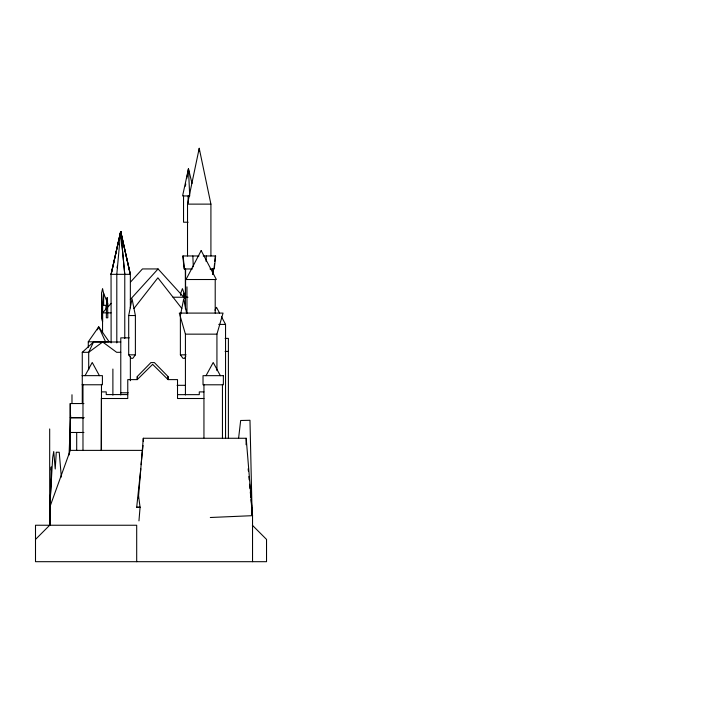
<?xml version="1.0" encoding="UTF-8"?>
<svg xmlns="http://www.w3.org/2000/svg" width="710" height="710" viewBox="0 0 710 710"><rect width="100%" height="100%" fill="white"/><g stroke="black" fill="none" stroke-linecap="round" stroke-linejoin="round"><path stroke-width="1.06" d="M103.562 305.264L103.571 293.23M107.751 306.72L107.751 303.472L103.545 293.168L102.559 288.606L101.53 293.328L101.53 318.399L102.577 321.834L102.568 303.605L101.53 293.328M184.067 297.605L184.067 293.23L182.417 288.606L180.722 293.328L180.722 295.511M184.067 297.561L184.067 293.168L184.591 298.351M225.549 438.123L225.549 324.417L221.529 316.82M101.335 449.998L101.441 398.505M246.077 444.708L246.192 438.265L143.296 438.265L138.397 497.985M137.287 376.495L137.234 379.61L152.641 364.363L168.057 379.61L167.995 376.495L154.381 362.588L150.91 362.588L137.287 376.495L137.287 379.61L127.764 379.61L127.764 398.505L101.335 398.505M50.286 502.52L50.898 479.428M50.312 502.121L51.253 466.896L51.164 470.029M69.047 454.995L70.654 415.607M206.077 261.378L206.326 255.964M138.956 520.865L140.074 507.268L138.565 495.917M142.692 449.394L143.038 445.463M130.356 307.838L130.356 274.335L120.7 231.495L116.804 274.335L116.804 342.939M141.13 464.668L142.355 451.48M130.258 274.335L120.7 231.495L120.185 236.989L120.7 231.495L130.321 274.335L111.053 274.335L111.124 342.939M214.109 267.883L214.553 263.543M214.775 261.378L215.334 255.964M136.693 507.268L140.074 507.268L136.693 507.268L140.793 468.733M238.622 437.999L240.663 420.498L249.973 420.284L252.121 514.856M185.372 186.18L185.763 184.014M186.721 178.592L188.461 168.829L192.019 183.428M128.696 315.533L132.042 298.812L135.388 315.533L135.388 354.84L132.814 358.328L131.27 358.328L128.696 354.84L128.696 315.533L135.388 315.533M187.52 255.964L187.52 204.125L199.217 148.31L210.914 204.125L210.914 255.964M188.461 168.829L182.585 195.942L189.721 195.942L188.461 168.829L188.807 172.077M111.15 274.335L120.7 231.495L124.774 274.335L124.774 338.51M121.206 236.989L120.7 231.495L111.088 274.335L120.7 231.495L124.747 274.335M216.932 370.629L216.932 334.153L223.046 313.092L179.31 313.092L185.425 334.153L185.425 394.973M97.341 329.839L98.717 326.857L109.154 341.803L88.28 341.803L88.28 347.314M120.78 341.998L93.516 341.998L88.697 352.311L88.697 369.75M214.997 310.172L216.506 307.323L219.523 313.021M85.04 375.696L92.229 362.482L99.427 375.696M206.006 375.714L213.204 362.499L220.393 375.714M88.28 341.803L98.717 326.857L105.568 341.803M185.798 356.58L184.511 358.328L182.967 358.328L180.384 354.84L180.384 315.533L183.739 298.812L186.668 313.447M133.977 308.459L157.886 277.823L181.804 308.459M111.204 303.33L102.542 312.861L111.017 312.861M130.542 282.039L142.444 268.939L158.073 268.939L184.147 297.605M130.312 299.496L158.073 268.939M35.5 539.422L49.682 525.24L50.073 510.934L49.682 525.24L49.585 509.842L52.7 457.48L53.729 451.542L55.229 468.99L56.267 452.243L59.214 452.243L61.335 477.04M82.271 403.546L82.271 352.311L93.516 341.998M210.311 517.501L252.538 515.664L246.192 438.265M187.52 204.125L210.914 204.125M188.123 222.221L183.535 222.221L183.535 195.942M198.942 255.964L182.798 255.964L184.156 268.966L192.383 268.966M203.211 255.964L215.636 255.964L214.278 268.966L210.009 268.966M173.045 297.233L187.999 297.233M218.742 324.417L225.549 324.417M185.425 334.153L216.932 334.153M129.291 337.853L120.78 337.853L120.78 394.946M225.088 338.386L228.398 338.386L228.398 438.185M225.088 351.406L228.398 351.406M82.271 352.311L88.697 352.311L102.675 341.998L116.653 352.311L120.78 352.311M128.696 354.84L135.388 354.84M180.384 354.84L186.126 354.84M82.058 375.643L102.409 375.643L102.409 384.767L82.058 384.767M177.056 385.317L185.425 385.317M101.441 391.893L106.234 391.893L106.234 394.574L127.764 394.574M203.947 391.893L199.279 391.893L199.279 394.645L177.518 394.645M120.78 392.79L128.226 392.79M101.477 398.168L101.335 450.38M203.947 398.505L177.518 398.505L177.518 379.61L167.995 379.61L167.995 376.495M49.682 428.946L49.691 525.24L49.753 507.268L70.281 450.38L70.246 403.546L83.931 403.546M70.281 432.479L83.94 432.479M142.603 450.38L70.281 450.38L70.246 403.546M252.352 525.24L266.534 539.422L266.534 561.69L35.5 561.69L35.5 525.24L136.693 525.249L136.693 561.69M183.1 255.964L184.431 268.966M248.172 468.84L248.376 471.032M248.882 476.525L249.183 479.818M249.583 484.211L249.991 488.595M250.293 491.897L250.799 497.382M250.994 499.583L251.606 506.168M251.704 507.268L252.538 515.664L252.538 561.69M251.651 512.398L251.846 514.581M120.7 231.495L120.904 233.696M192.845 255.964L193.289 266.8M49.691 509.842L49.691 504.437L49.682 525.24L49.682 523.678M222.452 384.376L222.452 438.043M215.21 279.527L215.21 313.092M213.098 268.966L213.098 274.495M212.84 268.966L212.84 274.495M203.947 384.376L203.947 437.875M199.217 148.31L199.217 151.594M188.123 195.942L188.123 203.095M186.97 286.858L186.97 313.101M185.585 268.966L185.585 297.676M185.328 268.966L185.425 308.832M143.296 438.265L143.296 441.451M130.356 356.535L130.356 380.702M112.89 369.04L112.89 395.168M105.994 309.063L105.994 305.309L102.542 305.309L102.542 332.706M103.545 293.168L103.545 305.238M101.477 384.358L101.477 450.38M82.981 384.358L82.981 450.38M76.698 432.479L76.698 450.38M71.985 394.751L71.985 403.546M117.47 265.549L117.265 267.741L117.487 265.549M201.178 250.577L186.02 279.518L216.337 279.518L201.178 250.577M107.45 297.925L106.598 297.925L106.322 317.805L107.814 317.805L107.45 297.925M223.375 375.661L203.024 375.661L203.024 384.793L223.375 384.793L223.375 375.661M83.931 417.72L70.246 417.72L83.94 417.711"/></g></svg>
